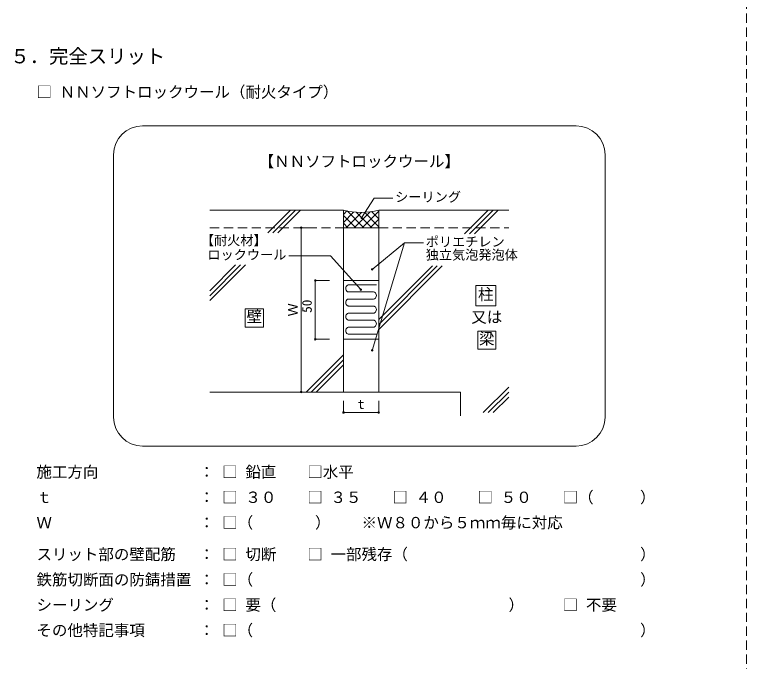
# Model space of a CAD drawing. Units: millimetres on the paper. Extents: x -202 to 198, y -129 to 148.
# Drawn here: x -96.3 to -1.7, y -18.7 to 64.8 of the extents above; entities that cross this region are included whole.
import ezdxf
from ezdxf.enums import TextEntityAlignment as Align

# ---------------------------------------------------------------- set-up
doc = ezdxf.new("R2010")
doc.units = ezdxf.units.MM
doc.header["$PDMODE"] = 32
doc.header["$PDSIZE"] = 0.2
doc.linetypes.add('DASHED1', pattern=[1.8, 1.2, -0.6])
doc.layers.add('1-0_作業なう', color=7, linetype='Continuous', lineweight=9)
doc.styles.add('ＭＳ ゴシック', font='')
doc.styles.get('ＭＳ ゴシック').set_extended_font_data('MS Gothic')

msp = doc.modelspace()

# ---------------------------------------------------------------- linework, layer by layer
at = {"layer": '1-0_作業なう', "linetype": 'DASHED1'}
for p, q in [((-1.748, 127.98), (-1.748, -110.929)), ((-71.048, 37.321), (-53.792, 37.321)), ((-49.236, 37.321), (-32.448, 37.321))]:
    msp.add_line(p, q, dxfattribs=at)
at = {"layer": '1-0_作業なう'}
for p, q in [((-23.748, 50.491), (-79.748, 50.491)), ((-83.498, 12.855), (-83.498, 46.741)), ((-19.998, 12.855), (-19.998, 46.741)), ((-71.048, 39.599), (-53.792, 39.599)), ((-63.575, 36.653), (-60.629, 39.599)), ((-62.931, 36.653), (-59.985, 39.599)), ((-62.286, 36.653), (-59.341, 39.599)), ((-49.236, 39.599), (-32.448, 39.599)), ((-38.165, 36.535), (-35.101, 39.599)), ((-37.52, 36.535), (-34.457, 39.599)), ((-36.876, 36.535), (-33.812, 39.599)), ((-71.048, 28.536), (-67.079, 32.505)), ((-71.048, 29.18), (-67.723, 32.505)), ((-71.048, 27.892), (-66.434, 32.505)), ((-49.236, 24.175), (-41.024, 32.387)), ((-49.236, 24.82), (-41.669, 32.387)), ((-49.236, 25.464), (-42.313, 32.387)), ((-66.486, 26.831), (-66.486, 24.487)), ((-64.142, 26.831), (-66.486, 26.831)), ((-64.142, 24.487), (-64.142, 26.831)), ((-66.486, 24.487), (-64.142, 24.487)), ((-36.455, 23.963), (-36.455, 21.619)), ((-34.111, 23.963), (-36.455, 23.963)), ((-34.111, 21.619), (-34.111, 23.963)), ((-58.611, 16.089), (-53.792, 20.908)), ((-36.455, 21.619), (-34.111, 21.619)), ((-57.967, 16.089), (-53.792, 20.263)), ((-57.322, 16.089), (-53.792, 19.619)), ((-71.048, 16.089), (-53.792, 16.089)), ((-35.733, 13.438), (-32.448, 16.724)), ((-35.089, 13.438), (-32.448, 16.079)), ((-34.445, 13.438), (-32.448, 15.435)), ((-79.748, 9.105), (-23.748, 9.105))]:
    msp.add_line(p, q, dxfattribs=at)
at = {"layer": '1-0_作業なう', "color": 3}
for p, q in [((-51.453, 38.595), (-49.843, 41.146)), ((-47.413, 41.146), (-49.843, 41.146)), ((-59.26, 37.321), (-57.437, 37.321)), ((-59.26, 37.321), (-59.26, 16.089)), ((-45.894, 35.358), (-50.091, 21.461)), ((-57.437, 30.502), (-55.615, 30.502)), ((-57.437, 30.502), (-57.437, 22.908)), ((-57.437, 22.908), (-55.615, 22.908)), ((-59.26, 16.089), (-57.437, 16.089)), ((-53.792, 13.438), (-53.792, 14.957)), ((-49.236, 13.438), (-49.236, 14.957)), ((-53.792, 13.438), (-49.236, 13.438))]:
    msp.add_line(p, q, dxfattribs=at)
at = {"layer": '1-0_作業なう', "color": 1}
for p, q in [((-53.792, 39.599), (-53.792, 37.321)), ((-53.792, 39.034), (-53.341, 39.485)), ((-53.792, 38.003), (-52.481, 39.314)), ((-53.792, 38.914), (-52.199, 37.321)), ((-53.444, 37.321), (-51.469, 39.295)), ((-53.329, 39.482), (-51.168, 37.321)), ((-52.413, 37.321), (-50.362, 39.372)), ((-52.133, 39.317), (-50.137, 37.321)), ((-51.382, 37.321), (-49.236, 39.467)), ((-51.091, 39.305), (-49.236, 37.451)), ((-50.156, 39.402), (-49.236, 38.482)), ((-53.792, 37.883), (-53.23, 37.321)), ((-50.351, 37.321), (-49.236, 38.436)), ((-49.32, 37.321), (-49.236, 37.405)), ((-49.54, 29.928), (-53.127, 29.928)), ((-49.901, 29.016), (-53.127, 29.016)), ((-49.901, 28.105), (-53.127, 28.105)), ((-49.901, 27.194), (-53.127, 27.194)), ((-49.901, 26.283), (-53.127, 26.283)), ((-49.901, 25.371), (-53.127, 25.371)), ((-49.901, 24.46), (-53.127, 24.46)), ((-49.54, 23.549), (-53.127, 23.549))]:
    msp.add_line(p, q, dxfattribs=at)
at = {"layer": '1-0_作業なう', "color": 2}
for p, q in [((-53.792, 37.321), (-53.792, 16.089)), ((-53.792, 37.321), (-49.236, 37.321)), ((-49.236, 37.321), (-49.236, 16.089)), ((-53.792, 30.502), (-49.236, 30.502)), ((-53.792, 22.908), (-49.236, 22.908)), ((-53.792, 16.089), (-49.236, 16.089))]:
    msp.add_line(p, q, dxfattribs=at)
at = {"layer": '1-0_作業なう', "color": 1}
msp.add_lwpolyline([(-49.236, 39.599), (-49.236, 37.547), (-49.236, 37.321)], dxfattribs=at)
at = {"layer": '1-0_作業なう', "color": 3}
for points in [[(-50.091, 31.935), (-45.894, 35.358), (-43.464, 35.358)], [(-51.553, 29.326), (-55.47, 33.683), (-60.868, 33.683)]]:
    msp.add_lwpolyline(points, dxfattribs=at)
at = {"layer": '1-0_作業なう'}
msp.add_lwpolyline([(-34.111, 29.84), (-36.715, 29.84), (-36.715, 27.236), (-34.111, 27.236)], close=True, dxfattribs=at)
msp.add_lwpolyline([(-49.236, 16.089), (-38.666, 16.089), (-38.666, 13.019)], dxfattribs=at)
for centre, start, end in [((-79.748, 46.741), 90, 180), ((-23.748, 46.741), 0, 90), ((-79.748, 12.855), 180, 270), ((-23.748, 12.855), 270, 0)]:
    msp.add_arc(centre, 3.75, start, end, dxfattribs=at)
at = {"layer": '1-0_作業なう', "color": 1}
for centre, radius, start, end in [((-51.514, 47.99), 8.695, 254.81071, 285.18929), ((-52.995, 29.472), 0.494, 121.95275, 238.04725), ((-53.127, 29.685), 0.243, 90, 121.95275), ((-53.127, 29.259), 0.243, 238.04725, 270), ((-49.901, 28.773), 0.243, 58.04725, 90), ((-50.033, 28.561), 0.494, 301.95275, 58.04725), ((-52.995, 27.649), 0.494, 121.95275, 238.04725), ((-53.127, 27.862), 0.243, 90, 121.95275), ((-49.901, 28.348), 0.243, 270, 301.95275), ((-53.127, 27.437), 0.243, 238.04725, 270), ((-49.901, 26.951), 0.243, 58.04725, 90), ((-50.033, 26.738), 0.494, 301.95275, 58.04725), ((-52.995, 25.827), 0.494, 121.95275, 238.04725), ((-53.127, 26.04), 0.243, 90, 121.95275), ((-49.901, 26.526), 0.243, 270, 301.95275), ((-53.127, 25.614), 0.243, 238.04725, 270), ((-49.901, 25.128), 0.243, 58.04725, 90), ((-50.033, 24.916), 0.494, 301.95275, 58.04725), ((-52.995, 24.004), 0.494, 121.95275, 238.04725), ((-53.127, 24.217), 0.243, 90, 121.95275), ((-49.901, 24.703), 0.243, 270, 301.95275), ((-53.127, 23.792), 0.243, 238.04725, 270)]:
    msp.add_arc(centre, radius, start, end, dxfattribs=at)
at = {"layer": '1-0_作業なう', "color": 3}
for p in [(-51.453, 38.595), (-59.26, 37.321), (-50.091, 31.935), (-57.437, 30.502), (-51.553, 29.326), (-57.437, 22.908), (-50.091, 21.461), (-59.26, 16.089), (-53.792, 13.438), (-49.236, 13.438)]:
    msp.add_point(p, dxfattribs=at)

# ---------------------------------------------------------------- texts
at = {"layer": '1-0_作業なう', "style": 'ＭＳ ゴシック'}
for s, height, p in [('５．完全スリット', 1.833, (-96.821, 58.003)), ('\u3000\u3000\u3000\u3000□ ＮＮソフトロックウール（耐火タイプ）', 1.466, (-101.448, 53.68)), ('【ＮＮソフトロックウール】', 1.466, (-64.748, 44.719)), ('シーリング', 1.246, (-47.113, 40.296)), ('【耐火材】\u3000 ', 1.246, (-72.218, 34.688)), ('ポリエチレン', 1.246, (-43.164, 34.508)), ('ロックウール', 1.246, (-71.368, 32.833)), ('独立気泡発泡体', 1.246, (-43.164, 32.823)), ('柱', 1.466, (-36.413, 27.538)), ('壁', 1.466, (-66.314, 24.659)), ('又は', 1.466, (-37.283, 24.61)), ('梁', 1.466, (-36.283, 21.791)), ('t', 1.246, (-51.939, 13.52)), ('\u3000\u3000\u3000\u3000施工方向\u3000\u3000\u3000\u3000\u3000 \u3000： □ 鉛直\u3000\u3000□水平', 1.466, (-101.448, 4.589)), ('\u3000\u3000\u3000\u3000ｔ\u3000\u3000\u3000\u3000\u3000\u3000\u3000\u3000\u3000 ： □ ３０\u3000\u3000□ ３５\u3000\u3000□ ４０\u3000\u3000□ ５０\u3000\u3000□（\u3000\u3000\u3000）', 1.466, (-101.448, 1.316)), ('\u3000\u3000\u3000\u3000Ｗ\u3000\u3000\u3000\u3000\u3000\u3000\u3000\u3000\u3000 ： □（\u3000\u3000\u3000\u3000）\u3000\u3000※Ｗ８０から５ｍｍ毎に対応', 1.466, (-101.448, -1.956)), ('\u3000\u3000\u3000\u3000スリット部の壁配筋\u3000 ： □ 切断\u3000\u3000□ 一部残存（\u3000\u3000\u3000\u3000\u3000\u3000\u3000\u3000\u3000\u3000\u3000\u3000\u3000\u3000\u3000）', 1.466, (-101.448, -6.049)), ('\u3000\u3000\u3000\u3000鉄筋切断面の防錆措置 ： □（\u3000\u3000\u3000\u3000\u3000\u3000\u3000\u3000\u3000\u3000\u3000\u3000\u3000\u3000\u3000\u3000\u3000\u3000\u3000\u3000\u3000\u3000\u3000\u3000\u3000）', 1.466, (-101.448, -9.322)), ('\u3000\u3000\u3000\u3000シーリング\u3000\u3000\u3000\u3000\u3000 ： □ 要（\u3000\u3000\u3000\u3000\u3000\u3000\u3000\u3000\u3000\u3000\u3000\u3000\u3000\u3000\u3000）\u3000 \u3000□ 不要', 1.466, (-101.448, -12.595)), ('\u3000 \u3000\u3000 その他特記事項\u3000\u3000\u3000 ： □（\u3000\u3000\u3000\u3000\u3000\u3000\u3000\u3000\u3000\u3000\u3000\u3000\u3000\u3000\u3000\u3000\u3000\u3000\u3000\u3000\u3000\u3000\u3000\u3000\u3000）', 1.466, (-101.448, -15.867))]:
    msp.add_text(s, height=height, dxfattribs=at).set_placement(p, align=Align.BOTTOM_LEFT)
for s, p in [('Ｗ', (-59.341, 25.855)), ('50', (-57.519, 26.325))]:
    msp.add_text(s, height=1.246, rotation=90, dxfattribs=at).set_placement(p, align=Align.BOTTOM_LEFT)

doc.saveas('drawing.dxf')
